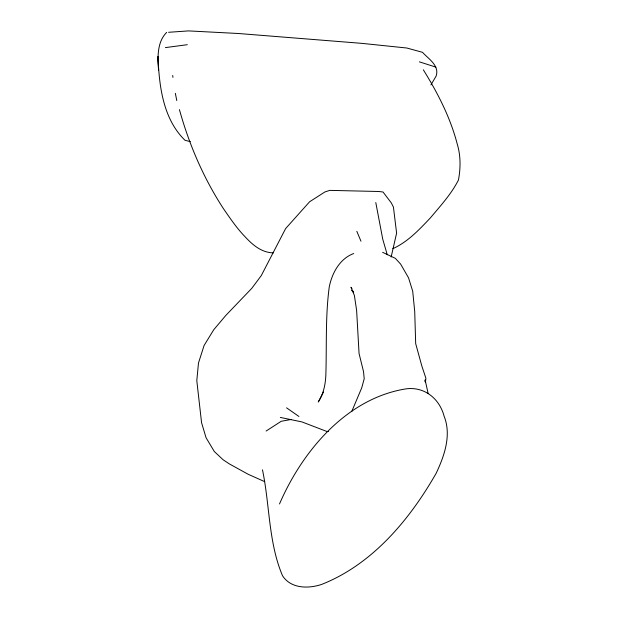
<?xml version="1.0" encoding="UTF-8"?>
<svg xmlns="http://www.w3.org/2000/svg" width="618" height="618" viewBox="0 0 618 618"><rect width="100%" height="100%" fill="white"/><g stroke="black" fill="none" stroke-linecap="round" stroke-linejoin="round"><path stroke-width="0.93" d="M425.006 381.8L425.122 379.916L428.166 393.635M425.493 381.939L425.902 378.224L421.839 366.041L415.682 343.608L414.724 311.572L412.708 291.217L408.544 277.837L400.649 264.125L395.335 258.339L382.642 252.329M391.148 257.003L396.609 233.148L393.434 207.092L391.302 202.897L383.021 192.005L378.679 191.487L329.788 190.375L324.89 191.959L309.595 201.777L285.624 228.583L261.29 275.582L251.827 288.289L225.802 315.443L213.743 329.734L204.079 345.501L198.478 363.029L196.802 380.68L201.568 422.673L206.049 437.699L214.315 451.519L223.152 459.8L229.309 463.879L248.112 474.245L264.697 481.654M351.704 411.58L361.746 387.787L364.218 378.71L363.523 371.596L359.058 353.511L356.625 310.421L354.377 295.45L351.001 287.277L351.997 288.853M279.506 503.956C302.318 451.07 346.652 398.131 406.343 388.815C424.775 386.536 439.576 398.88 444.126 416.246C451.665 435.165 444.388 455.852 436.169 473.264C409.757 519.56 372.554 564.242 321.839 584.342C308.598 588.854 290.993 588.838 282.55 575.798C268.366 542.48 269.85 504.891 262.472 469.811M323.515 392.036L318.27 402.009C323.956 393.241 325.771 382.781 325.918 372.492C326.69 344.002 325.439 315.327 329.247 287.007C331.982 273.141 339.738 258.664 353.705 253.534M430.924 84.898L436.146 76.045C439.653 65.462 428.467 58.949 422.511 52.329L406.853 48.019L361.684 43.345L238.332 33.496L188.529 30.9L168.598 32.29M166.675 32.36C156.964 42.039 157.59 57.451 158.563 70.158L158.038 56.485C159.035 85.639 162.998 118.903 184.967 140.255L190.367 141.677M266.126 431.04L281.205 421.283L291.596 419.39M392.785 248.683C407.841 241.955 419.274 229.572 430.445 217.83C440.487 205.802 451.325 194.098 458.448 180.016C460.688 168.065 460.789 155.713 457.227 143.994C450.321 117.42 437.737 93.024 423.33 69.811M165.385 47.609L187.308 44.697M328.397 431.526L326.582 431.356L301.878 421.901L280.34 417.436M273.241 252.893C261.314 252.492 252.584 244.898 244.898 236.57C236.594 227.972 229.927 218.038 223.16 208.235C203.469 177.876 189.077 144.45 179.429 109.625M419.383 61.846L435.922 67.13M353.396 291.379L351.796 290.414L353.643 292.391M286.574 407.841L298.934 416.47M356.818 231.325L360.974 241.213M387.262 254.747L382.751 239.22L375.79 202.549M175.334 93.318L176.794 100.572M172.708 75.458L172.932 77.374"/></g></svg>
